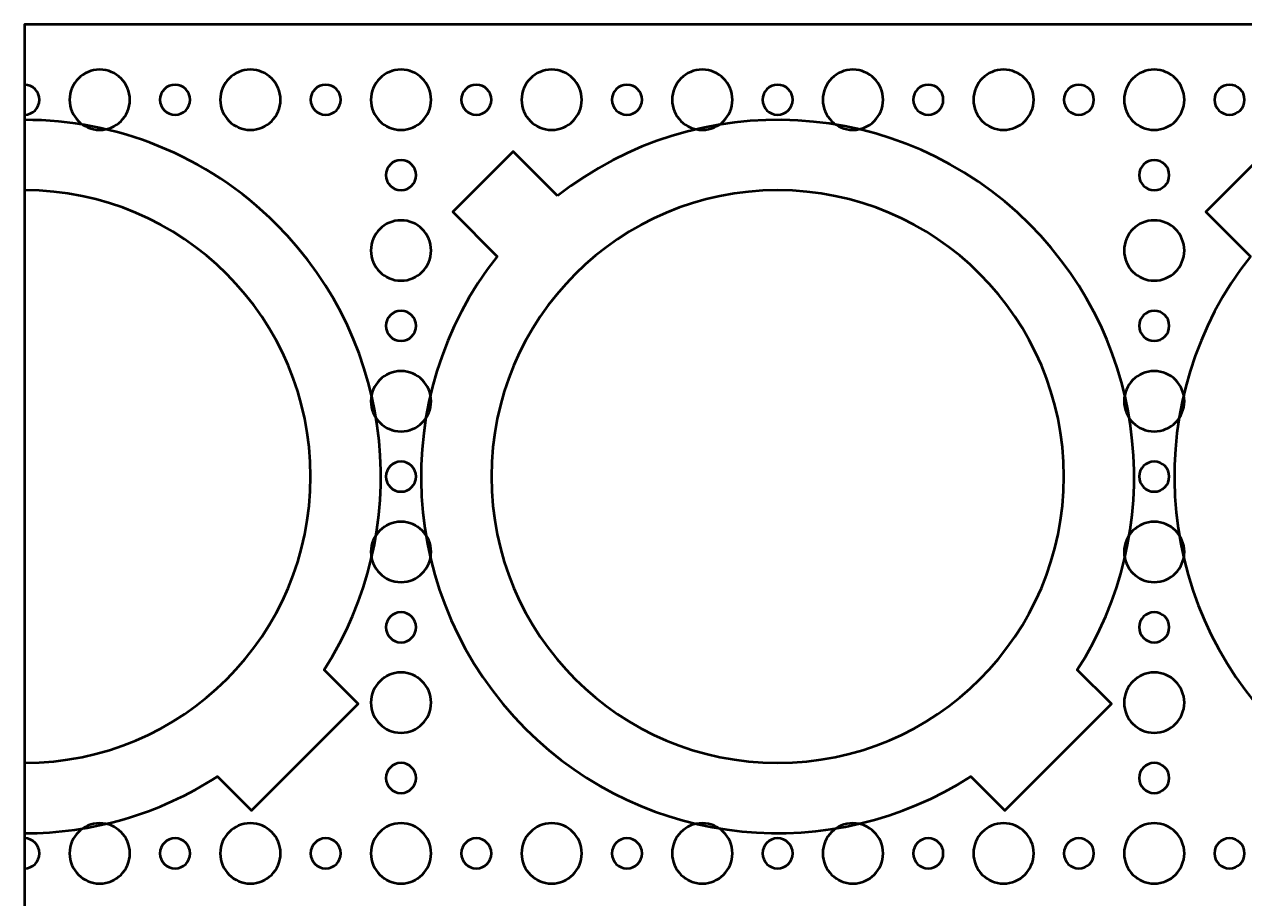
# Model space of a CAD drawing. Header units: centimetres. Extents: x -25 to 25, y -21 to 21.
# Drawn here: x -25 to -12.85, y 12.3 to 21 of the extents above; entities that cross this region are included whole.
import ezdxf

# ---------------------------------------------------------------- set-up
doc = ezdxf.new("R2010")
doc.units = ezdxf.units.CM
doc.header["$MEASUREMENT"] = 0
doc.layers.add('Layer 1', color=7, linetype='Continuous')

msp = doc.modelspace()

# ---------------------------------------------------------------- linework, layer by layer
at = {"layer": 'Layer 1', "lineweight": 53}
msp.add_lwpolyline([(-25, -21), (25, -21), (25, 21), (-25, 21), (-25, -21)], close=True, dxfattribs=at)
for points, knots in [([(-24.25, 20.55), (-24.08431, 20.55), (-23.95, 20.41569), (-23.95, 20.25), (-23.95, 20.25), (-23.95, 20.08431), (-24.08431, 19.95), (-24.25, 19.95), (-24.25, 19.95), (-24.41569, 19.95), (-24.55, 20.08431), (-24.55, 20.25), (-24.55, 20.25), (-24.55, 20.41569), (-24.41569, 20.55), (-24.25, 20.55)], [0, 0, 0, 0, 0.2, 0.2, 0.2, 0.2, 0.4, 0.4, 0.4, 0.4, 0.6, 0.6, 0.6, 0.6, 1, 1, 1, 1]), ([(-22.75, 20.55), (-22.58431, 20.55), (-22.45, 20.41569), (-22.45, 20.25), (-22.45, 20.25), (-22.45, 20.08431), (-22.58431, 19.95), (-22.75, 19.95), (-22.75, 19.95), (-22.91569, 19.95), (-23.05, 20.08431), (-23.05, 20.25), (-23.05, 20.25), (-23.05, 20.41569), (-22.91569, 20.55), (-22.75, 20.55)], [0, 0, 0, 0, 0.2, 0.2, 0.2, 0.2, 0.4, 0.4, 0.4, 0.4, 0.6, 0.6, 0.6, 0.6, 1, 1, 1, 1]), ([(-21.25, 20.55), (-21.08431, 20.55), (-20.95, 20.41569), (-20.95, 20.25), (-20.95, 20.25), (-20.95, 20.08431), (-21.08431, 19.95), (-21.25, 19.95), (-21.25, 19.95), (-21.41569, 19.95), (-21.55, 20.08431), (-21.55, 20.25), (-21.55, 20.25), (-21.55, 20.41569), (-21.41569, 20.55), (-21.25, 20.55)], [0, 0, 0, 0, 0.2, 0.2, 0.2, 0.2, 0.4, 0.4, 0.4, 0.4, 0.6, 0.6, 0.6, 0.6, 1, 1, 1, 1]), ([(-19.75, 20.55), (-19.58431, 20.55), (-19.45, 20.41569), (-19.45, 20.25), (-19.45, 20.25), (-19.45, 20.08431), (-19.58431, 19.95), (-19.75, 19.95), (-19.75, 19.95), (-19.91569, 19.95), (-20.05, 20.08431), (-20.05, 20.25), (-20.05, 20.25), (-20.05, 20.41569), (-19.91569, 20.55), (-19.75, 20.55)], [0, 0, 0, 0, 0.2, 0.2, 0.2, 0.2, 0.4, 0.4, 0.4, 0.4, 0.6, 0.6, 0.6, 0.6, 1, 1, 1, 1]), ([(-18.25, 20.55), (-18.08431, 20.55), (-17.95, 20.41569), (-17.95, 20.25), (-17.95, 20.25), (-17.95, 20.08431), (-18.08431, 19.95), (-18.25, 19.95), (-18.25, 19.95), (-18.41569, 19.95), (-18.55, 20.08431), (-18.55, 20.25), (-18.55, 20.25), (-18.55, 20.41569), (-18.41569, 20.55), (-18.25, 20.55)], [0, 0, 0, 0, 0.2, 0.2, 0.2, 0.2, 0.4, 0.4, 0.4, 0.4, 0.6, 0.6, 0.6, 0.6, 1, 1, 1, 1]), ([(-16.75, 20.55), (-16.58431, 20.55), (-16.45, 20.41569), (-16.45, 20.25), (-16.45, 20.25), (-16.45, 20.08431), (-16.58431, 19.95), (-16.75, 19.95), (-16.75, 19.95), (-16.91569, 19.95), (-17.05, 20.08431), (-17.05, 20.25), (-17.05, 20.25), (-17.05, 20.41569), (-16.91569, 20.55), (-16.75, 20.55)], [0, 0, 0, 0, 0.2, 0.2, 0.2, 0.2, 0.4, 0.4, 0.4, 0.4, 0.6, 0.6, 0.6, 0.6, 1, 1, 1, 1]), ([(-15.25, 20.55), (-15.08431, 20.55), (-14.95, 20.41569), (-14.95, 20.25), (-14.95, 20.25), (-14.95, 20.08431), (-15.08431, 19.95), (-15.25, 19.95), (-15.25, 19.95), (-15.41569, 19.95), (-15.55, 20.08431), (-15.55, 20.25), (-15.55, 20.25), (-15.55, 20.41569), (-15.41569, 20.55), (-15.25, 20.55)], [0, 0, 0, 0, 0.2, 0.2, 0.2, 0.2, 0.4, 0.4, 0.4, 0.4, 0.6, 0.6, 0.6, 0.6, 1, 1, 1, 1]), ([(-13.75, 20.55), (-13.58431, 20.55), (-13.45, 20.41569), (-13.45, 20.25), (-13.45, 20.25), (-13.45, 20.08431), (-13.58431, 19.95), (-13.75, 19.95), (-13.75, 19.95), (-13.91569, 19.95), (-14.05, 20.08431), (-14.05, 20.25), (-14.05, 20.25), (-14.05, 20.41569), (-13.91569, 20.55), (-13.75, 20.55)], [0, 0, 0, 0, 0.2, 0.2, 0.2, 0.2, 0.4, 0.4, 0.4, 0.4, 0.6, 0.6, 0.6, 0.6, 1, 1, 1, 1]), ([(-25, 20.4), (-24.91716, 20.4), (-24.85, 20.33284), (-24.85, 20.25), (-24.85, 20.25), (-24.85, 20.16716), (-24.91716, 20.1), (-25, 20.1), (-25, 20.1), (-25, 20.1), (-25, 20.4), (-25, 20.4)], [0, 0, 0, 0, 0.25, 0.25, 0.25, 0.25, 0.5, 0.5, 0.5, 0.5, 1, 1, 1, 1]), ([(-23.5, 20.4), (-23.41716, 20.4), (-23.35, 20.33284), (-23.35, 20.25), (-23.35, 20.25), (-23.35, 20.16716), (-23.41716, 20.1), (-23.5, 20.1), (-23.5, 20.1), (-23.58284, 20.1), (-23.65, 20.16716), (-23.65, 20.25), (-23.65, 20.25), (-23.65, 20.33284), (-23.58284, 20.4), (-23.5, 20.4)], [0, 0, 0, 0, 0.2, 0.2, 0.2, 0.2, 0.4, 0.4, 0.4, 0.4, 0.6, 0.6, 0.6, 0.6, 1, 1, 1, 1]), ([(-22, 20.4), (-21.91716, 20.4), (-21.85, 20.33284), (-21.85, 20.25), (-21.85, 20.25), (-21.85, 20.16716), (-21.91716, 20.1), (-22, 20.1), (-22, 20.1), (-22.08284, 20.1), (-22.15, 20.16716), (-22.15, 20.25), (-22.15, 20.25), (-22.15, 20.33284), (-22.08284, 20.4), (-22, 20.4)], [0, 0, 0, 0, 0.2, 0.2, 0.2, 0.2, 0.4, 0.4, 0.4, 0.4, 0.6, 0.6, 0.6, 0.6, 1, 1, 1, 1]), ([(-20.5, 20.4), (-20.41716, 20.4), (-20.35, 20.33284), (-20.35, 20.25), (-20.35, 20.25), (-20.35, 20.16716), (-20.41716, 20.1), (-20.5, 20.1), (-20.5, 20.1), (-20.58284, 20.1), (-20.65, 20.16716), (-20.65, 20.25), (-20.65, 20.25), (-20.65, 20.33284), (-20.58284, 20.4), (-20.5, 20.4)], [0, 0, 0, 0, 0.2, 0.2, 0.2, 0.2, 0.4, 0.4, 0.4, 0.4, 0.6, 0.6, 0.6, 0.6, 1, 1, 1, 1]), ([(-19, 20.4), (-18.91716, 20.4), (-18.85, 20.33284), (-18.85, 20.25), (-18.85, 20.25), (-18.85, 20.16716), (-18.91716, 20.1), (-19, 20.1), (-19, 20.1), (-19.08284, 20.1), (-19.15, 20.16716), (-19.15, 20.25), (-19.15, 20.25), (-19.15, 20.33284), (-19.08284, 20.4), (-19, 20.4)], [0, 0, 0, 0, 0.2, 0.2, 0.2, 0.2, 0.4, 0.4, 0.4, 0.4, 0.6, 0.6, 0.6, 0.6, 1, 1, 1, 1]), ([(-17.5, 20.4), (-17.41716, 20.4), (-17.35, 20.33284), (-17.35, 20.25), (-17.35, 20.25), (-17.35, 20.16716), (-17.41716, 20.1), (-17.5, 20.1), (-17.5, 20.1), (-17.58284, 20.1), (-17.65, 20.16716), (-17.65, 20.25), (-17.65, 20.25), (-17.65, 20.33284), (-17.58284, 20.4), (-17.5, 20.4)], [0, 0, 0, 0, 0.2, 0.2, 0.2, 0.2, 0.4, 0.4, 0.4, 0.4, 0.6, 0.6, 0.6, 0.6, 1, 1, 1, 1]), ([(-16, 20.4), (-15.91716, 20.4), (-15.85, 20.33284), (-15.85, 20.25), (-15.85, 20.25), (-15.85, 20.16716), (-15.91716, 20.1), (-16, 20.1), (-16, 20.1), (-16.08284, 20.1), (-16.15, 20.16716), (-16.15, 20.25), (-16.15, 20.25), (-16.15, 20.33284), (-16.08284, 20.4), (-16, 20.4)], [0, 0, 0, 0, 0.2, 0.2, 0.2, 0.2, 0.4, 0.4, 0.4, 0.4, 0.6, 0.6, 0.6, 0.6, 1, 1, 1, 1]), ([(-14.5, 20.4), (-14.41716, 20.4), (-14.35, 20.33284), (-14.35, 20.25), (-14.35, 20.25), (-14.35, 20.16716), (-14.41716, 20.1), (-14.5, 20.1), (-14.5, 20.1), (-14.58284, 20.1), (-14.65, 20.16716), (-14.65, 20.25), (-14.65, 20.25), (-14.65, 20.33284), (-14.58284, 20.4), (-14.5, 20.4)], [0, 0, 0, 0, 0.2, 0.2, 0.2, 0.2, 0.4, 0.4, 0.4, 0.4, 0.6, 0.6, 0.6, 0.6, 1, 1, 1, 1]), ([(-13, 20.4), (-12.91716, 20.4), (-12.85, 20.33284), (-12.85, 20.25), (-12.85, 20.25), (-12.85, 20.16716), (-12.91716, 20.1), (-13, 20.1), (-13, 20.1), (-13.08284, 20.1), (-13.15, 20.16716), (-13.15, 20.25), (-13.15, 20.25), (-13.15, 20.33284), (-13.08284, 20.4), (-13, 20.4)], [0, 0, 0, 0, 0.2, 0.2, 0.2, 0.2, 0.4, 0.4, 0.4, 0.4, 0.6, 0.6, 0.6, 0.6, 1, 1, 1, 1]), ([(-21.4, 19.5), (-21.4, 19.58284), (-21.33284, 19.65), (-21.25, 19.65), (-21.25, 19.65), (-21.16716, 19.65), (-21.1, 19.58284), (-21.1, 19.5), (-21.1, 19.5), (-21.1, 19.41716), (-21.16716, 19.35), (-21.25, 19.35), (-21.25, 19.35), (-21.33284, 19.35), (-21.4, 19.41716), (-21.4, 19.5)], [0, 0, 0, 0, 0.2, 0.2, 0.2, 0.2, 0.4, 0.4, 0.4, 0.4, 0.6, 0.6, 0.6, 0.6, 1, 1, 1, 1]), ([(-13.9, 19.5), (-13.9, 19.58284), (-13.83284, 19.65), (-13.75, 19.65), (-13.75, 19.65), (-13.66716, 19.65), (-13.6, 19.58284), (-13.6, 19.5), (-13.6, 19.5), (-13.6, 19.41716), (-13.66716, 19.35), (-13.75, 19.35), (-13.75, 19.35), (-13.83284, 19.35), (-13.9, 19.41716), (-13.9, 19.5)], [0, 0, 0, 0, 0.2, 0.2, 0.2, 0.2, 0.4, 0.4, 0.4, 0.4, 0.6, 0.6, 0.6, 0.6, 1, 1, 1, 1]), ([(-24.99999, 19.35), (-23.42598, 19.35), (-22.14999, 18.07401), (-22.14999, 16.5), (-22.14999, 16.5), (-22.14999, 14.92599), (-23.42598, 13.65), (-24.99999, 13.65), (-24.99999, 13.65), (-24.99999, 13.65), (-25, 13.65), (-25, 13.65), (-25, 13.65), (-25, 13.65), (-25, 19.35), (-25, 19.35), (-25, 19.35), (-25, 19.35), (-24.99999, 19.35), (-24.99999, 19.35)], [0, 0, 0, 0, 0.16666667, 0.16666667, 0.16666667, 0.16666667, 0.33333333, 0.33333333, 0.33333333, 0.33333333, 0.5, 0.5, 0.5, 0.5, 0.66666667, 0.66666667, 0.66666667, 0.66666667, 1, 1, 1, 1]), ([(-17.49999, 19.35), (-15.92598, 19.35), (-14.64999, 18.07401), (-14.64999, 16.5), (-14.64999, 16.5), (-14.64999, 14.92599), (-15.92598, 13.65), (-17.49999, 13.65), (-17.49999, 13.65), (-19.074, 13.65), (-20.34999, 14.92599), (-20.34999, 16.5), (-20.34999, 16.5), (-20.34999, 18.07401), (-19.074, 19.35), (-17.49999, 19.35)], [0, 0, 0, 0, 0.2, 0.2, 0.2, 0.2, 0.4, 0.4, 0.4, 0.4, 0.6, 0.6, 0.6, 0.6, 1, 1, 1, 1]), ([(-21.55, 18.75), (-21.55, 18.91569), (-21.41569, 19.05), (-21.25, 19.05), (-21.25, 19.05), (-21.08431, 19.05), (-20.95, 18.91569), (-20.95, 18.75), (-20.95, 18.75), (-20.95, 18.58431), (-21.08431, 18.45), (-21.25, 18.45), (-21.25, 18.45), (-21.41569, 18.45), (-21.55, 18.58431), (-21.55, 18.75)], [0, 0, 0, 0, 0.2, 0.2, 0.2, 0.2, 0.4, 0.4, 0.4, 0.4, 0.6, 0.6, 0.6, 0.6, 1, 1, 1, 1]), ([(-14.05, 18.75), (-14.05, 18.91569), (-13.91569, 19.05), (-13.75, 19.05), (-13.75, 19.05), (-13.58431, 19.05), (-13.45, 18.91569), (-13.45, 18.75), (-13.45, 18.75), (-13.45, 18.58431), (-13.58431, 18.45), (-13.75, 18.45), (-13.75, 18.45), (-13.91569, 18.45), (-14.05, 18.58431), (-14.05, 18.75)], [0, 0, 0, 0, 0.2, 0.2, 0.2, 0.2, 0.4, 0.4, 0.4, 0.4, 0.6, 0.6, 0.6, 0.6, 1, 1, 1, 1]), ([(-21.4, 18), (-21.4, 18.08284), (-21.33284, 18.15), (-21.25, 18.15), (-21.25, 18.15), (-21.16716, 18.15), (-21.1, 18.08284), (-21.1, 18), (-21.1, 18), (-21.1, 17.91716), (-21.16716, 17.85), (-21.25, 17.85), (-21.25, 17.85), (-21.33284, 17.85), (-21.4, 17.91716), (-21.4, 18)], [0, 0, 0, 0, 0.2, 0.2, 0.2, 0.2, 0.4, 0.4, 0.4, 0.4, 0.6, 0.6, 0.6, 0.6, 1, 1, 1, 1]), ([(-13.9, 18), (-13.9, 18.08284), (-13.83284, 18.15), (-13.75, 18.15), (-13.75, 18.15), (-13.66716, 18.15), (-13.6, 18.08284), (-13.6, 18), (-13.6, 18), (-13.6, 17.91716), (-13.66716, 17.85), (-13.75, 17.85), (-13.75, 17.85), (-13.83284, 17.85), (-13.9, 17.91716), (-13.9, 18)], [0, 0, 0, 0, 0.2, 0.2, 0.2, 0.2, 0.4, 0.4, 0.4, 0.4, 0.6, 0.6, 0.6, 0.6, 1, 1, 1, 1]), ([(-21.55, 17.25), (-21.55, 17.41569), (-21.41569, 17.55), (-21.25, 17.55), (-21.25, 17.55), (-21.08431, 17.55), (-20.95, 17.41569), (-20.95, 17.25), (-20.95, 17.25), (-20.95, 17.08431), (-21.08431, 16.95), (-21.25, 16.95), (-21.25, 16.95), (-21.41569, 16.95), (-21.55, 17.08431), (-21.55, 17.25)], [0, 0, 0, 0, 0.2, 0.2, 0.2, 0.2, 0.4, 0.4, 0.4, 0.4, 0.6, 0.6, 0.6, 0.6, 1, 1, 1, 1]), ([(-14.05, 17.25), (-14.05, 17.41569), (-13.91569, 17.55), (-13.75, 17.55), (-13.75, 17.55), (-13.58431, 17.55), (-13.45, 17.41569), (-13.45, 17.25), (-13.45, 17.25), (-13.45, 17.08431), (-13.58431, 16.95), (-13.75, 16.95), (-13.75, 16.95), (-13.91569, 16.95), (-14.05, 17.08431), (-14.05, 17.25)], [0, 0, 0, 0, 0.2, 0.2, 0.2, 0.2, 0.4, 0.4, 0.4, 0.4, 0.6, 0.6, 0.6, 0.6, 1, 1, 1, 1]), ([(-21.4, 16.5), (-21.4, 16.58284), (-21.33284, 16.65), (-21.25, 16.65), (-21.25, 16.65), (-21.16716, 16.65), (-21.1, 16.58284), (-21.1, 16.5), (-21.1, 16.5), (-21.1, 16.41716), (-21.16716, 16.35), (-21.25, 16.35), (-21.25, 16.35), (-21.33284, 16.35), (-21.4, 16.41716), (-21.4, 16.5)], [0, 0, 0, 0, 0.2, 0.2, 0.2, 0.2, 0.4, 0.4, 0.4, 0.4, 0.6, 0.6, 0.6, 0.6, 1, 1, 1, 1]), ([(-13.9, 16.5), (-13.9, 16.58284), (-13.83284, 16.65), (-13.75, 16.65), (-13.75, 16.65), (-13.66716, 16.65), (-13.6, 16.58284), (-13.6, 16.5), (-13.6, 16.5), (-13.6, 16.41716), (-13.66716, 16.35), (-13.75, 16.35), (-13.75, 16.35), (-13.83284, 16.35), (-13.9, 16.41716), (-13.9, 16.5)], [0, 0, 0, 0, 0.2, 0.2, 0.2, 0.2, 0.4, 0.4, 0.4, 0.4, 0.6, 0.6, 0.6, 0.6, 1, 1, 1, 1]), ([(-21.55, 15.75), (-21.55, 15.91569), (-21.41569, 16.05), (-21.25, 16.05), (-21.25, 16.05), (-21.08431, 16.05), (-20.95, 15.91569), (-20.95, 15.75), (-20.95, 15.75), (-20.95, 15.58431), (-21.08431, 15.45), (-21.25, 15.45), (-21.25, 15.45), (-21.41569, 15.45), (-21.55, 15.58431), (-21.55, 15.75)], [0, 0, 0, 0, 0.2, 0.2, 0.2, 0.2, 0.4, 0.4, 0.4, 0.4, 0.6, 0.6, 0.6, 0.6, 1, 1, 1, 1]), ([(-14.05, 15.75), (-14.05, 15.91569), (-13.91569, 16.05), (-13.75, 16.05), (-13.75, 16.05), (-13.58431, 16.05), (-13.45, 15.91569), (-13.45, 15.75), (-13.45, 15.75), (-13.45, 15.58431), (-13.58431, 15.45), (-13.75, 15.45), (-13.75, 15.45), (-13.91569, 15.45), (-14.05, 15.58431), (-14.05, 15.75)], [0, 0, 0, 0, 0.2, 0.2, 0.2, 0.2, 0.4, 0.4, 0.4, 0.4, 0.6, 0.6, 0.6, 0.6, 1, 1, 1, 1]), ([(-21.4, 15), (-21.4, 15.08284), (-21.33284, 15.15), (-21.25, 15.15), (-21.25, 15.15), (-21.16716, 15.15), (-21.1, 15.08284), (-21.1, 15), (-21.1, 15), (-21.1, 14.91716), (-21.16716, 14.85), (-21.25, 14.85), (-21.25, 14.85), (-21.33284, 14.85), (-21.4, 14.91716), (-21.4, 15)], [0, 0, 0, 0, 0.2, 0.2, 0.2, 0.2, 0.4, 0.4, 0.4, 0.4, 0.6, 0.6, 0.6, 0.6, 1, 1, 1, 1]), ([(-13.9, 15), (-13.9, 15.08284), (-13.83284, 15.15), (-13.75, 15.15), (-13.75, 15.15), (-13.66716, 15.15), (-13.6, 15.08284), (-13.6, 15), (-13.6, 15), (-13.6, 14.91716), (-13.66716, 14.85), (-13.75, 14.85), (-13.75, 14.85), (-13.83284, 14.85), (-13.9, 14.91716), (-13.9, 15)], [0, 0, 0, 0, 0.2, 0.2, 0.2, 0.2, 0.4, 0.4, 0.4, 0.4, 0.6, 0.6, 0.6, 0.6, 1, 1, 1, 1]), ([(-21.55, 14.25), (-21.55, 14.41569), (-21.41569, 14.55), (-21.25, 14.55), (-21.25, 14.55), (-21.08431, 14.55), (-20.95, 14.41569), (-20.95, 14.25), (-20.95, 14.25), (-20.95, 14.08431), (-21.08431, 13.95), (-21.25, 13.95), (-21.25, 13.95), (-21.41569, 13.95), (-21.55, 14.08431), (-21.55, 14.25)], [0, 0, 0, 0, 0.2, 0.2, 0.2, 0.2, 0.4, 0.4, 0.4, 0.4, 0.6, 0.6, 0.6, 0.6, 1, 1, 1, 1]), ([(-14.05, 14.25), (-14.05, 14.41569), (-13.91569, 14.55), (-13.75, 14.55), (-13.75, 14.55), (-13.58431, 14.55), (-13.45, 14.41569), (-13.45, 14.25), (-13.45, 14.25), (-13.45, 14.08431), (-13.58431, 13.95), (-13.75, 13.95), (-13.75, 13.95), (-13.91569, 13.95), (-14.05, 14.08431), (-14.05, 14.25)], [0, 0, 0, 0, 0.2, 0.2, 0.2, 0.2, 0.4, 0.4, 0.4, 0.4, 0.6, 0.6, 0.6, 0.6, 1, 1, 1, 1]), ([(-21.4, 13.5), (-21.4, 13.58284), (-21.33284, 13.65), (-21.25, 13.65), (-21.25, 13.65), (-21.16716, 13.65), (-21.1, 13.58284), (-21.1, 13.5), (-21.1, 13.5), (-21.1, 13.41716), (-21.16716, 13.35), (-21.25, 13.35), (-21.25, 13.35), (-21.33284, 13.35), (-21.4, 13.41716), (-21.4, 13.5)], [0, 0, 0, 0, 0.2, 0.2, 0.2, 0.2, 0.4, 0.4, 0.4, 0.4, 0.6, 0.6, 0.6, 0.6, 1, 1, 1, 1]), ([(-13.9, 13.5), (-13.9, 13.58284), (-13.83284, 13.65), (-13.75, 13.65), (-13.75, 13.65), (-13.66716, 13.65), (-13.6, 13.58284), (-13.6, 13.5), (-13.6, 13.5), (-13.6, 13.41716), (-13.66716, 13.35), (-13.75, 13.35), (-13.75, 13.35), (-13.83284, 13.35), (-13.9, 13.41716), (-13.9, 13.5)], [0, 0, 0, 0, 0.2, 0.2, 0.2, 0.2, 0.4, 0.4, 0.4, 0.4, 0.6, 0.6, 0.6, 0.6, 1, 1, 1, 1]), ([(-24.25, 13.05), (-24.08431, 13.05), (-23.95, 12.91569), (-23.95, 12.75), (-23.95, 12.75), (-23.95, 12.58431), (-24.08431, 12.45), (-24.25, 12.45), (-24.25, 12.45), (-24.41569, 12.45), (-24.55, 12.58431), (-24.55, 12.75), (-24.55, 12.75), (-24.55, 12.91569), (-24.41569, 13.05), (-24.25, 13.05)], [0, 0, 0, 0, 0.2, 0.2, 0.2, 0.2, 0.4, 0.4, 0.4, 0.4, 0.6, 0.6, 0.6, 0.6, 1, 1, 1, 1]), ([(-22.75, 13.05), (-22.58431, 13.05), (-22.45, 12.91569), (-22.45, 12.75), (-22.45, 12.75), (-22.45, 12.58431), (-22.58431, 12.45), (-22.75, 12.45), (-22.75, 12.45), (-22.91569, 12.45), (-23.05, 12.58431), (-23.05, 12.75), (-23.05, 12.75), (-23.05, 12.91569), (-22.91569, 13.05), (-22.75, 13.05)], [0, 0, 0, 0, 0.2, 0.2, 0.2, 0.2, 0.4, 0.4, 0.4, 0.4, 0.6, 0.6, 0.6, 0.6, 1, 1, 1, 1]), ([(-21.25, 13.05), (-21.08431, 13.05), (-20.95, 12.91569), (-20.95, 12.75), (-20.95, 12.75), (-20.95, 12.58431), (-21.08431, 12.45), (-21.25, 12.45), (-21.25, 12.45), (-21.41569, 12.45), (-21.55, 12.58431), (-21.55, 12.75), (-21.55, 12.75), (-21.55, 12.91569), (-21.41569, 13.05), (-21.25, 13.05)], [0, 0, 0, 0, 0.2, 0.2, 0.2, 0.2, 0.4, 0.4, 0.4, 0.4, 0.6, 0.6, 0.6, 0.6, 1, 1, 1, 1]), ([(-19.75, 13.05), (-19.58431, 13.05), (-19.45, 12.91569), (-19.45, 12.75), (-19.45, 12.75), (-19.45, 12.58431), (-19.58431, 12.45), (-19.75, 12.45), (-19.75, 12.45), (-19.91569, 12.45), (-20.05, 12.58431), (-20.05, 12.75), (-20.05, 12.75), (-20.05, 12.91569), (-19.91569, 13.05), (-19.75, 13.05)], [0, 0, 0, 0, 0.2, 0.2, 0.2, 0.2, 0.4, 0.4, 0.4, 0.4, 0.6, 0.6, 0.6, 0.6, 1, 1, 1, 1]), ([(-18.25, 13.05), (-18.08431, 13.05), (-17.95, 12.91569), (-17.95, 12.75), (-17.95, 12.75), (-17.95, 12.58431), (-18.08431, 12.45), (-18.25, 12.45), (-18.25, 12.45), (-18.41569, 12.45), (-18.55, 12.58431), (-18.55, 12.75), (-18.55, 12.75), (-18.55, 12.91569), (-18.41569, 13.05), (-18.25, 13.05)], [0, 0, 0, 0, 0.2, 0.2, 0.2, 0.2, 0.4, 0.4, 0.4, 0.4, 0.6, 0.6, 0.6, 0.6, 1, 1, 1, 1]), ([(-16.75, 13.05), (-16.58431, 13.05), (-16.45, 12.91569), (-16.45, 12.75), (-16.45, 12.75), (-16.45, 12.58431), (-16.58431, 12.45), (-16.75, 12.45), (-16.75, 12.45), (-16.91569, 12.45), (-17.05, 12.58431), (-17.05, 12.75), (-17.05, 12.75), (-17.05, 12.91569), (-16.91569, 13.05), (-16.75, 13.05)], [0, 0, 0, 0, 0.2, 0.2, 0.2, 0.2, 0.4, 0.4, 0.4, 0.4, 0.6, 0.6, 0.6, 0.6, 1, 1, 1, 1]), ([(-15.25, 13.05), (-15.08431, 13.05), (-14.95, 12.91569), (-14.95, 12.75), (-14.95, 12.75), (-14.95, 12.58431), (-15.08431, 12.45), (-15.25, 12.45), (-15.25, 12.45), (-15.41569, 12.45), (-15.55, 12.58431), (-15.55, 12.75), (-15.55, 12.75), (-15.55, 12.91569), (-15.41569, 13.05), (-15.25, 13.05)], [0, 0, 0, 0, 0.2, 0.2, 0.2, 0.2, 0.4, 0.4, 0.4, 0.4, 0.6, 0.6, 0.6, 0.6, 1, 1, 1, 1]), ([(-13.75, 13.05), (-13.58431, 13.05), (-13.45, 12.91569), (-13.45, 12.75), (-13.45, 12.75), (-13.45, 12.58431), (-13.58431, 12.45), (-13.75, 12.45), (-13.75, 12.45), (-13.91569, 12.45), (-14.05, 12.58431), (-14.05, 12.75), (-14.05, 12.75), (-14.05, 12.91569), (-13.91569, 13.05), (-13.75, 13.05)], [0, 0, 0, 0, 0.2, 0.2, 0.2, 0.2, 0.4, 0.4, 0.4, 0.4, 0.6, 0.6, 0.6, 0.6, 1, 1, 1, 1]), ([(-25, 12.9), (-24.91716, 12.9), (-24.85, 12.83284), (-24.85, 12.75), (-24.85, 12.75), (-24.85, 12.66716), (-24.91716, 12.6), (-25, 12.6), (-25, 12.6), (-25, 12.6), (-25, 12.9), (-25, 12.9)], [0, 0, 0, 0, 0.25, 0.25, 0.25, 0.25, 0.5, 0.5, 0.5, 0.5, 1, 1, 1, 1]), ([(-23.5, 12.9), (-23.41716, 12.9), (-23.35, 12.83284), (-23.35, 12.75), (-23.35, 12.75), (-23.35, 12.66716), (-23.41716, 12.6), (-23.5, 12.6), (-23.5, 12.6), (-23.58284, 12.6), (-23.65, 12.66716), (-23.65, 12.75), (-23.65, 12.75), (-23.65, 12.83284), (-23.58284, 12.9), (-23.5, 12.9)], [0, 0, 0, 0, 0.2, 0.2, 0.2, 0.2, 0.4, 0.4, 0.4, 0.4, 0.6, 0.6, 0.6, 0.6, 1, 1, 1, 1]), ([(-22, 12.9), (-21.91716, 12.9), (-21.85, 12.83284), (-21.85, 12.75), (-21.85, 12.75), (-21.85, 12.66716), (-21.91716, 12.6), (-22, 12.6), (-22, 12.6), (-22.08284, 12.6), (-22.15, 12.66716), (-22.15, 12.75), (-22.15, 12.75), (-22.15, 12.83284), (-22.08284, 12.9), (-22, 12.9)], [0, 0, 0, 0, 0.2, 0.2, 0.2, 0.2, 0.4, 0.4, 0.4, 0.4, 0.6, 0.6, 0.6, 0.6, 1, 1, 1, 1]), ([(-20.5, 12.9), (-20.41716, 12.9), (-20.35, 12.83284), (-20.35, 12.75), (-20.35, 12.75), (-20.35, 12.66716), (-20.41716, 12.6), (-20.5, 12.6), (-20.5, 12.6), (-20.58284, 12.6), (-20.65, 12.66716), (-20.65, 12.75), (-20.65, 12.75), (-20.65, 12.83284), (-20.58284, 12.9), (-20.5, 12.9)], [0, 0, 0, 0, 0.2, 0.2, 0.2, 0.2, 0.4, 0.4, 0.4, 0.4, 0.6, 0.6, 0.6, 0.6, 1, 1, 1, 1]), ([(-19, 12.9), (-18.91716, 12.9), (-18.85, 12.83284), (-18.85, 12.75), (-18.85, 12.75), (-18.85, 12.66716), (-18.91716, 12.6), (-19, 12.6), (-19, 12.6), (-19.08284, 12.6), (-19.15, 12.66716), (-19.15, 12.75), (-19.15, 12.75), (-19.15, 12.83284), (-19.08284, 12.9), (-19, 12.9)], [0, 0, 0, 0, 0.2, 0.2, 0.2, 0.2, 0.4, 0.4, 0.4, 0.4, 0.6, 0.6, 0.6, 0.6, 1, 1, 1, 1]), ([(-17.5, 12.9), (-17.41716, 12.9), (-17.35, 12.83284), (-17.35, 12.75), (-17.35, 12.75), (-17.35, 12.66716), (-17.41716, 12.6), (-17.5, 12.6), (-17.5, 12.6), (-17.58284, 12.6), (-17.65, 12.66716), (-17.65, 12.75), (-17.65, 12.75), (-17.65, 12.83284), (-17.58284, 12.9), (-17.5, 12.9)], [0, 0, 0, 0, 0.2, 0.2, 0.2, 0.2, 0.4, 0.4, 0.4, 0.4, 0.6, 0.6, 0.6, 0.6, 1, 1, 1, 1]), ([(-16, 12.9), (-15.91716, 12.9), (-15.85, 12.83284), (-15.85, 12.75), (-15.85, 12.75), (-15.85, 12.66716), (-15.91716, 12.6), (-16, 12.6), (-16, 12.6), (-16.08284, 12.6), (-16.15, 12.66716), (-16.15, 12.75), (-16.15, 12.75), (-16.15, 12.83284), (-16.08284, 12.9), (-16, 12.9)], [0, 0, 0, 0, 0.2, 0.2, 0.2, 0.2, 0.4, 0.4, 0.4, 0.4, 0.6, 0.6, 0.6, 0.6, 1, 1, 1, 1]), ([(-14.5, 12.9), (-14.41716, 12.9), (-14.35, 12.83284), (-14.35, 12.75), (-14.35, 12.75), (-14.35, 12.66716), (-14.41716, 12.6), (-14.5, 12.6), (-14.5, 12.6), (-14.58284, 12.6), (-14.65, 12.66716), (-14.65, 12.75), (-14.65, 12.75), (-14.65, 12.83284), (-14.58284, 12.9), (-14.5, 12.9)], [0, 0, 0, 0, 0.2, 0.2, 0.2, 0.2, 0.4, 0.4, 0.4, 0.4, 0.6, 0.6, 0.6, 0.6, 1, 1, 1, 1]), ([(-13, 12.9), (-12.91716, 12.9), (-12.85, 12.83284), (-12.85, 12.75), (-12.85, 12.75), (-12.85, 12.66716), (-12.91716, 12.6), (-13, 12.6), (-13, 12.6), (-13.08284, 12.6), (-13.15, 12.66716), (-13.15, 12.75), (-13.15, 12.75), (-13.15, 12.83284), (-13.08284, 12.9), (-13, 12.9)], [0, 0, 0, 0, 0.2, 0.2, 0.2, 0.2, 0.4, 0.4, 0.4, 0.4, 0.6, 0.6, 0.6, 0.6, 1, 1, 1, 1])]:
    msp.add_open_spline(points, degree=3, knots=knots, dxfattribs=at)
at = {"layer": 'Layer 1', "color": 5, "lineweight": 53}
for points, knots in [([(-19.69173, 19.29277), (-18.29855, 20.38891), (-16.27441, 20.29488), (-14.98976, 19.01023), (-14.98976, 19.01023), (-13.78536, 17.80583), (-13.62753, 15.95146), (-14.51575, 14.57641), (-14.51575, 14.57641), (-14.51575, 14.57641), (-14.1766, 14.23726), (-14.1766, 14.23726), (-14.1766, 14.23726), (-14.1766, 14.23726), (-15.23726, 13.1766), (-15.23726, 13.1766), (-15.23726, 13.1766), (-15.23726, 13.1766), (-15.57641, 13.51575), (-15.57641, 13.51575), (-15.57641, 13.51575), (-16.95146, 12.62753), (-18.80582, 12.78538), (-20.01022, 13.98977), (-20.01022, 13.98977), (-21.29487, 15.27442), (-21.38891, 17.29855), (-20.29277, 18.69173), (-20.29277, 18.69173), (-20.29277, 18.69173), (-20.735, 19.13396), (-20.735, 19.13396), (-20.735, 19.13396), (-20.735, 19.13396), (-20.13396, 19.735), (-20.13396, 19.735), (-20.13396, 19.735), (-20.13396, 19.735), (-19.69173, 19.29277), (-19.69173, 19.29277)], [0, 0, 0, 0, 0.09090909, 0.09090909, 0.09090909, 0.09090909, 0.18181818, 0.18181818, 0.18181818, 0.18181818, 0.27272727, 0.27272727, 0.27272727, 0.27272727, 0.36363636, 0.36363636, 0.36363636, 0.36363636, 0.45454545, 0.45454545, 0.45454545, 0.45454545, 0.54545455, 0.54545455, 0.54545455, 0.54545455, 0.63636364, 0.63636364, 0.63636364, 0.63636364, 0.72727273, 0.72727273, 0.72727273, 0.72727273, 0.81818182, 0.81818182, 0.81818182, 0.81818182, 1, 1, 1, 1]), ([(-12.19173, 19.29277), (-10.79855, 20.38891), (-8.77441, 20.29488), (-7.48976, 19.01023), (-7.48976, 19.01023), (-6.28536, 17.80583), (-6.12753, 15.95146), (-7.01575, 14.57641), (-7.01575, 14.57641), (-7.01575, 14.57641), (-6.6766, 14.23726), (-6.6766, 14.23726), (-6.6766, 14.23726), (-6.6766, 14.23726), (-7.73726, 13.1766), (-7.73726, 13.1766), (-7.73726, 13.1766), (-7.73726, 13.1766), (-8.07641, 13.51575), (-8.07641, 13.51575), (-8.07641, 13.51575), (-9.45146, 12.62753), (-11.30582, 12.78538), (-12.51022, 13.98977), (-12.51022, 13.98977), (-13.79487, 15.27442), (-13.88891, 17.29855), (-12.79277, 18.69173), (-12.79277, 18.69173), (-12.79277, 18.69173), (-13.235, 19.13396), (-13.235, 19.13396), (-13.235, 19.13396), (-13.235, 19.13396), (-12.63396, 19.735), (-12.63396, 19.735), (-12.63396, 19.735), (-12.63396, 19.735), (-12.19173, 19.29277), (-12.19173, 19.29277)], [0, 0, 0, 0, 0.09090909, 0.09090909, 0.09090909, 0.09090909, 0.18181818, 0.18181818, 0.18181818, 0.18181818, 0.27272727, 0.27272727, 0.27272727, 0.27272727, 0.36363636, 0.36363636, 0.36363636, 0.36363636, 0.45454545, 0.45454545, 0.45454545, 0.45454545, 0.54545455, 0.54545455, 0.54545455, 0.54545455, 0.63636364, 0.63636364, 0.63636364, 0.63636364, 0.72727273, 0.72727273, 0.72727273, 0.72727273, 0.81818182, 0.81818182, 0.81818182, 0.81818182, 1, 1, 1, 1]), ([(-25, 20.04966), (-24.09148, 20.04974), (-23.18296, 19.70343), (-22.48976, 19.01023), (-22.48976, 19.01023), (-21.28536, 17.80583), (-21.12753, 15.95146), (-22.01575, 14.57641), (-22.01575, 14.57641), (-22.01575, 14.57641), (-21.6766, 14.23726), (-21.6766, 14.23726), (-21.6766, 14.23726), (-21.6766, 14.23726), (-22.73726, 13.1766), (-22.73726, 13.1766), (-22.73726, 13.1766), (-22.73726, 13.1766), (-23.07641, 13.51575), (-23.07641, 13.51575), (-23.07641, 13.51575), (-23.66004, 13.13875), (-24.33002, 12.95031), (-25, 12.95025), (-25, 12.95025), (-25, 12.95025), (-25, 20.04966), (-25, 20.04966)], [0, 0, 0, 0, 0.125, 0.125, 0.125, 0.125, 0.25, 0.25, 0.25, 0.25, 0.375, 0.375, 0.375, 0.375, 0.5, 0.5, 0.5, 0.5, 0.625, 0.625, 0.625, 0.625, 0.75, 0.75, 0.75, 0.75, 1, 1, 1, 1])]:
    msp.add_open_spline(points, degree=3, knots=knots, dxfattribs=at)

doc.saveas('drawing.dxf')
